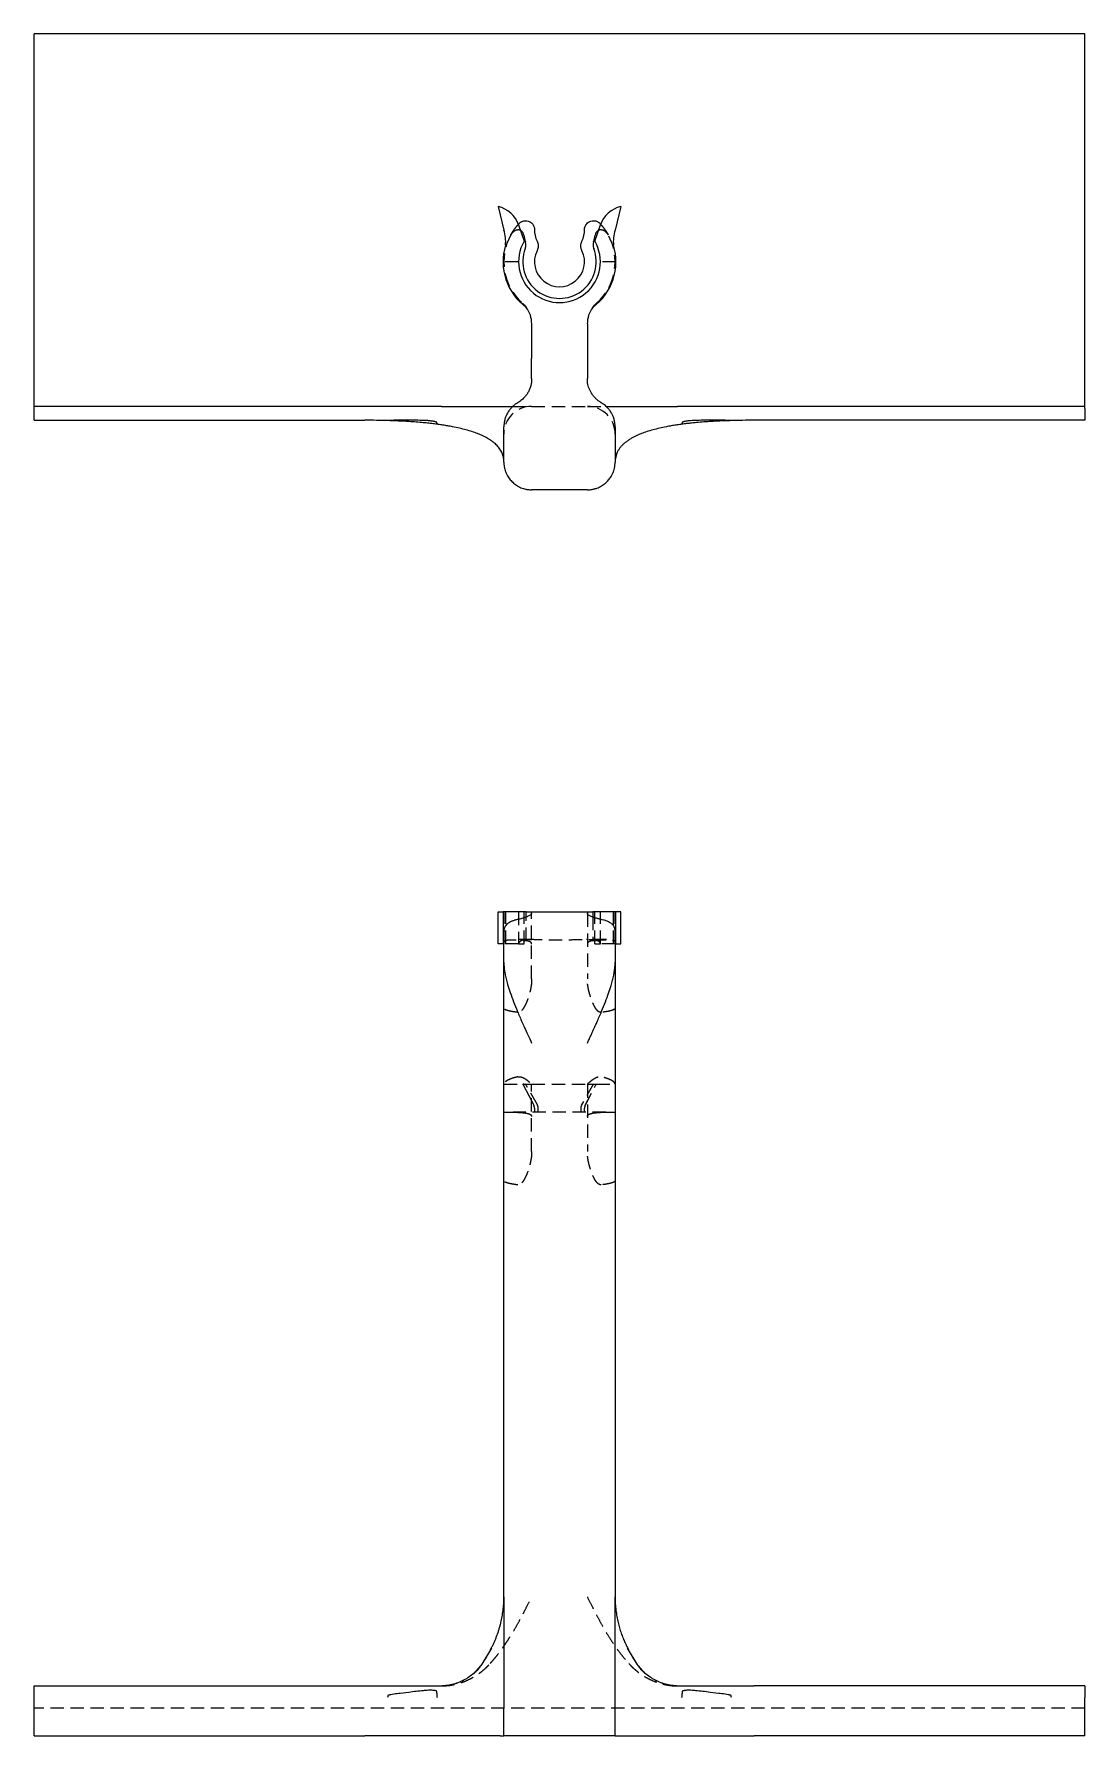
# Model space of a CAD drawing. Header units: millimetres. Extents: x 33 to 245, y 18 to 180.
# Drawn here: x 33 to 133, y 17.8 to 179.7 of the extents above; entities that cross this region are included whole.
import ezdxf

# ---------------------------------------------------------------- set-up
doc = ezdxf.new("R2010")
doc.units = ezdxf.units.MM
doc.linetypes.add('HIDDEN', pattern=[1.905, 1.27, -0.635])

msp = doc.modelspace()

# ---------------------------------------------------------------- linework, layer by layer
at = {"color": 7, "linetype": 'Continuous', "lineweight": 25}
for p, q in [((133, 179.69), (33, 179.69)), ((33, 144.27), (33, 179.69)), ((133, 144.27), (133, 179.69)), ((77.16, 163.28), (77.7, 161.04)), ((88.84, 163.28), (88.3, 161.04)), ((79.11, 161.53), (79.65, 160)), ((86.35, 160), (86.89, 161.53)), ((79.63, 159.97), (79.65, 160)), ((80.35, 152.11), (80.35, 148.83)), ((85.65, 152.11), (85.65, 148.83)), ((80.35, 146.92), (80.35, 148.83)), ((85.65, 148.83), (85.65, 146.92)), ((33, 144.06), (33, 144.27)), ((71.76, 144.27), (33, 144.27)), ((133, 144.27), (94.24, 144.27)), ((133, 144.06), (133, 144.27)), ((33, 142.95), (33, 144.06)), ((33, 142.95), (64.48, 142.95)), ((68.66, 142.95), (67.85, 142.95)), ((98.15, 142.95), (97.34, 142.95)), ((133, 142.95), (101.52, 142.95)), ((133, 144.06), (133, 142.95)), ((77.71, 138.98), (77.71, 142.33)), ((88.29, 142.33), (88.29, 138.98)), ((85.65, 136.33), (80.35, 136.33)), ((77.16, 93.15), (77.16, 96.19)), ((77.16, 96.19), (77.63, 96.19)), ((77.63, 96.19), (77.63, 93.14)), ((79.84, 96.19), (77.63, 96.19)), ((79.84, 95.71), (79.84, 96.19)), ((79.84, 96.19), (80.35, 96.19)), ((80.35, 96.05), (80.35, 96.19)), ((80.35, 96.19), (85.65, 96.19)), ((85.65, 96.19), (85.65, 96.05)), ((85.65, 96.19), (86.16, 96.19)), ((86.16, 96.19), (86.16, 95.71)), ((88.37, 96.19), (86.16, 96.19)), ((88.37, 93.15), (88.37, 96.19)), ((88.84, 96.19), (88.37, 96.19)), ((88.84, 93.15), (88.84, 96.19)), ((77.71, 91.38), (77.71, 94.37)), ((88.29, 94.37), (88.29, 91.38)), ((77.63, 93.15), (77.16, 93.15)), ((77.63, 93.15), (77.71, 93.3)), ((77.71, 93.15), (77.63, 93.15)), ((88.29, 93.3), (88.37, 93.15)), ((88.37, 93.15), (88.29, 93.15)), ((88.37, 93.15), (88.84, 93.15)), ((77.71, 31.04), (77.71, 91.38)), ((88.29, 91.38), (88.29, 31.04)), ((77.71, 31.04), (77.71, 20.46)), ((88.29, 20.46), (88.29, 31.04)), ((76.53, 26.16), (75.61, 24.64)), ((76.44, 26.01), (76.54, 26.21)), ((89.46, 26.21), (89.56, 26.01)), ((90.39, 24.64), (89.47, 26.16)), ((33, 21.46), (33, 22.57)), ((33, 22.57), (64.48, 22.57)), ((33, 17.81), (33, 21.46)), ((68.66, 21.96), (67.85, 21.86)), ((98.15, 21.86), (97.34, 21.96)), ((133, 22.57), (101.52, 22.57)), ((133, 22.57), (133, 21.46)), ((133, 17.81), (133, 21.46)), ((77.71, 17.81), (77.71, 20.46)), ((88.29, 17.81), (88.29, 20.46)), ((33, 17.81), (64.48, 17.81)), ((77.35, 17.81), (77.71, 17.81)), ((80.35, 17.81), (77.71, 17.81)), ((85.65, 17.81), (80.35, 17.81)), ((88.29, 17.81), (85.65, 17.81)), ((88.29, 17.81), (88.65, 17.81)), ((133, 17.81), (101.52, 17.81))]:
    msp.add_line(p, q, dxfattribs=at)
at = {"color": 7, "linetype": 'HIDDEN', "lineweight": 18}
for p, q in [((79.11, 158.03), (77.63, 158.03)), ((88.37, 158.03), (86.89, 158.03)), ((80.35, 144.27), (85.65, 144.27)), ((77.7, 93.15), (77.7, 96.19)), ((77.86, 93.15), (77.86, 96.19)), ((77.88, 93.15), (77.88, 96.19)), ((79.11, 96.19), (79.11, 93.14)), ((79.65, 93.15), (79.65, 96.19)), ((79.84, 93.45), (79.84, 95.71)), ((80.35, 89.81), (80.35, 96.05)), ((85.65, 96.05), (85.65, 89.81)), ((86.16, 95.71), (86.16, 93.45)), ((86.35, 93.15), (86.35, 96.19)), ((86.89, 93.15), (86.89, 96.19)), ((88.12, 96.19), (88.12, 93.15)), ((88.14, 93.15), (88.14, 96.19)), ((88.3, 93.15), (88.3, 96.19)), ((79.11, 93.15), (77.71, 93.15)), ((80.44, 93.55), (78.54, 93.55)), ((79.11, 93.15), (79.63, 93.15)), ((79.65, 93.15), (79.63, 93.15)), ((87.47, 93.55), (85.55, 93.55)), ((86.35, 93.15), (86.89, 93.15)), ((88.29, 93.15), (86.89, 93.15)), ((77.71, 79.79), (79.47, 79.79)), ((79.47, 79.79), (80.35, 79.79)), ((79.51, 79.79), (80.55, 77.81)), ((79.6, 79.79), (79.55, 79.79)), ((80.9, 77.83), (79.78, 79.83)), ((80.35, 79.79), (85.65, 79.79)), ((80.35, 73.4), (80.35, 79.79)), ((86.22, 79.83), (85.1, 77.83)), ((85.45, 77.81), (86.49, 79.79)), ((85.65, 79.79), (85.65, 73.4)), ((85.65, 79.79), (86.53, 79.79)), ((86.53, 79.79), (88.29, 79.79)), ((80.09, 78.73), (80.55, 77.81)), ((85.91, 78.73), (85.45, 77.81)), ((77.71, 77.14), (78.59, 77.14)), ((87.41, 77.14), (78.59, 77.14)), ((80.62, 77.52), (80.62, 77.14)), ((80.97, 77.14), (80.97, 77.54)), ((85.03, 77.54), (85.03, 77.14)), ((85.38, 77.14), (85.38, 77.52)), ((87.41, 77.14), (88.29, 77.14)), ((75.63, 24.67), (75.66, 24.69)), ((133, 20.46), (33, 20.46))]:
    msp.add_line(p, q, dxfattribs=at)
at = {"color": 7, "linetype": 'HIDDEN', "lineweight": 18, "flags": 128}
for points in [[(79.47, 154.08), (79.67, 153.89), (79.84, 153.68)], [(86.16, 153.68), (86.33, 153.89), (86.53, 154.08)]]:
    msp.add_lwpolyline(points, dxfattribs=at)
at = {"color": 7, "linetype": 'Continuous', "lineweight": 25, "flags": 128}
for points in [[(75.61, 24.64), (75.62, 24.65), (75.63, 24.67)], [(90.34, 24.69), (90.38, 24.65), (90.39, 24.64)]]:
    msp.add_lwpolyline(points, dxfattribs=at)
at = {"color": 7, "linetype": 'Continuous', "lineweight": 25}
for centre, radius, start, end in [((76.54, 160.62), 2.73, 19.4712, 76.7063), ((89.46, 160.62), 2.73, 103.2937, 160.5288), ((74.75, 159.99), 3.13, 352.8176, 19.5495), ((83, 158.03), 5.29, 136.5641, 137.6675), ((83.26, 161.12), 3.7, 188.6491, 198.7162), ((83.26, 161.12), 2.65, 180.625, 205.2018), ((82.74, 161.12), 2.65, 334.7982, 359.375), ((82.74, 161.12), 3.7, 341.2838, 351.3509), ((83, 158.03), 5.29, 42.3325, 43.4359), ((91.25, 159.99), 3.13, 160.4505, 187.1824), ((83, 158.03), 5.37, 162.9946, 233.9711), ((83, 158.03), 3.89, 150.0736, 30.4893), ((83, 158.03), 3.49, 158.8118, 21.1882), ((83, 158.03), 2.38, 153.8303, 26.1697), ((83, 158.03), 5.37, 306.0289, 17.0054), ((77.71, 152.11), 2.65, 0, 36.3813), ((88.29, 152.11), 2.65, 143.6187, 180)]:
    msp.add_arc(centre, radius, start, end, dxfattribs=at)
at = {"color": 7, "linetype": 'HIDDEN', "lineweight": 18}
for centre, radius, start, end in [((83, 158.03), 5.29, 150.9381, 228.1897), ((83, 158.03), 5.29, 137.6675, 138.3582), ((83, 158.03), 5.29, 311.8103, 29.0619), ((83, 158.03), 5.29, 41.6418, 42.3325), ((80.35, 141.62), 2.65, 90, 180), ((85.65, 141.62), 2.65, 0, 90), ((79.98, 77.52), 0.635, 0, 27.6995), ((86.02, 77.52), 0.635, 152.3005, 180)]:
    msp.add_arc(centre, radius, start, end, dxfattribs=at)
at = {"color": 7, "linetype": 'Continuous', "lineweight": 25}
for points, knots in [([(79.16, 161.67), (79.18, 161.69), (79.22, 161.73), (79.29, 161.78), (79.37, 161.83), (79.46, 161.87), (79.55, 161.9), (79.66, 161.93), (79.81, 161.94), (80.02, 161.91), (80.23, 161.81), (80.39, 161.67), (80.5, 161.53), (80.57, 161.39), (80.59, 161.29), (80.61, 161.24)], [0, 0, 0, 0, 0.043275, 0.090117, 0.140559, 0.194629, 0.252346, 0.305109, 0.381831, 0.510983, 0.647235, 0.762117, 0.845196, 0.924332, 1, 1, 1, 1]), ([(85.39, 161.24), (85.4, 161.27), (85.41, 161.33), (85.45, 161.41), (85.49, 161.5), (85.54, 161.58), (85.62, 161.68), (85.77, 161.81), (85.98, 161.91), (86.19, 161.94), (86.34, 161.93), (86.47, 161.9), (86.6, 161.85), (86.74, 161.77), (86.81, 161.7), (86.84, 161.67)], [0, 0, 0, 0, 0.045053, 0.091284, 0.138804, 0.187717, 0.238116, 0.352976, 0.489241, 0.618389, 0.695096, 0.747869, 0.841941, 0.925945, 1, 1, 1, 1]), ([(79.6, 160.57), (79.59, 160.63), (79.55, 160.77), (79.44, 160.92), (79.34, 160.97), (79.3, 160.99)], [0, 0, 0, 0, 0.39432, 0.759215, 1, 1, 1, 1]), ([(80.61, 161.24), (80.61, 161.21), (80.62, 161.17), (80.62, 161.12), (80.62, 161.09)], [0, 0, 0, 0, 0.501234, 1, 1, 1, 1]), ([(85.38, 161.09), (85.38, 161.12), (85.38, 161.17), (85.39, 161.21), (85.39, 161.24)], [0, 0, 0, 0, 0.498766, 1, 1, 1, 1]), ([(86.7, 160.99), (86.66, 160.97), (86.56, 160.92), (86.45, 160.77), (86.41, 160.64), (86.4, 160.57)], [0, 0, 0, 0, 0.235001, 0.602905, 1, 1, 1, 1]), ([(79.74, 159.29), (79.75, 159.32), (79.77, 159.37), (79.79, 159.45), (79.8, 159.53), (79.81, 159.64), (79.8, 159.78), (79.77, 159.88), (79.76, 159.93)], [0, 0, 0, 0, 0.1252285, 0.2496806, 0.3743304, 0.5001475, 0.749673, 1, 1, 1, 1]), ([(80.89, 159.96), (80.9, 159.93), (80.92, 159.87), (80.95, 159.78), (80.96, 159.68), (80.97, 159.59), (80.97, 159.49), (80.96, 159.4), (80.95, 159.31), (80.92, 159.22), (80.9, 159.16), (80.89, 159.13)], [0, 0, 0, 0, 0.115709, 0.230248, 0.343626, 0.45585, 0.566931, 0.676877, 0.785697, 0.893402, 1, 1, 1, 1]), ([(85.11, 159.13), (85.1, 159.17), (85.07, 159.23), (85.05, 159.33), (85.03, 159.44), (85.03, 159.58), (85.04, 159.76), (85.09, 159.89), (85.11, 159.96)], [0, 0, 0, 0, 0.123106, 0.247063, 0.371887, 0.497592, 0.744695, 1, 1, 1, 1]), ([(86.24, 159.93), (86.24, 159.91), (86.22, 159.85), (86.2, 159.77), (86.19, 159.69), (86.19, 159.58), (86.2, 159.45), (86.24, 159.34), (86.26, 159.29)], [0, 0, 0, 0, 0.125718, 0.250384, 0.374938, 0.500322, 0.75038, 1, 1, 1, 1]), ([(80.35, 146.92), (80.35, 146.87), (80.35, 146.78), (80.34, 146.64), (80.32, 146.5), (80.3, 146.36), (80.25, 146.16), (80.16, 145.9), (80.01, 145.59), (79.81, 145.3), (79.61, 145.07), (79.41, 144.89), (79.23, 144.74), (79.1, 144.66), (79.03, 144.62)], [0, 0, 0, 0, 0.050074, 0.100052, 0.15007, 0.200262, 0.250761, 0.375255, 0.499932, 0.624721, 0.749425, 0.8336, 0.916913, 1, 1, 1, 1]), ([(86.97, 144.62), (86.93, 144.65), (86.85, 144.69), (86.74, 144.77), (86.63, 144.86), (86.52, 144.95), (86.37, 145.09), (86.19, 145.3), (86.01, 145.57), (85.87, 145.84), (85.77, 146.09), (85.7, 146.36), (85.65, 146.64), (85.65, 146.82), (85.65, 146.92)], [0, 0, 0, 0, 0.049512, 0.099112, 0.148936, 0.19912, 0.249798, 0.374978, 0.499975, 0.601452, 0.701133, 0.800069, 0.899336, 1, 1, 1, 1]), ([(71.76, 144.27), (71.84, 144.27), (71.99, 144.27), (72.23, 144.27), (72.46, 144.27), (72.7, 144.27), (72.93, 144.27), (73.16, 144.27), (73.39, 144.27), (73.62, 144.27), (73.84, 144.27), (74.07, 144.27), (74.38, 144.27), (74.76, 144.27), (75.21, 144.27), (75.63, 144.27), (76.03, 144.27), (76.27, 144.27), (76.39, 144.27)], [0, 0, 0, 0, 0.04514, 0.09011, 0.134982, 0.179828, 0.22472, 0.26973, 0.314929, 0.360388, 0.406177, 0.452362, 0.499011, 0.599351, 0.698951, 0.79848, 0.89861, 1, 1, 1, 1]), ([(76.39, 144.27), (76.61, 144.27), (77.06, 144.27), (77.69, 144.27), (78.2, 144.27), (78.48, 144.27), (78.57, 144.27)], [0, 0, 0, 0, 0.269903, 0.553849, 0.852769, 1, 1, 1, 1]), ([(79.03, 144.62), (78.99, 144.6), (78.91, 144.55), (78.79, 144.47), (78.67, 144.38), (78.56, 144.28), (78.41, 144.13), (78.22, 143.91), (78.03, 143.62), (77.89, 143.31), (77.78, 142.99), (77.72, 142.66), (77.71, 142.44), (77.71, 142.33)], [0, 0, 0, 0, 0.0497274, 0.099468, 0.1493906, 0.199662, 0.2504456, 0.3744291, 0.4993624, 0.6215878, 0.7446, 0.8701791, 1, 1, 1, 1]), ([(88.29, 142.33), (88.29, 142.39), (88.29, 142.5), (88.27, 142.67), (88.25, 142.83), (88.21, 142.99), (88.17, 143.15), (88.11, 143.31), (88.04, 143.46), (87.94, 143.66), (87.78, 143.91), (87.57, 144.15), (87.37, 144.34), (87.18, 144.5), (87.04, 144.58), (86.97, 144.62)], [0, 0, 0, 0, 0.065516, 0.129763, 0.192936, 0.255238, 0.316884, 0.378092, 0.439088, 0.500099, 0.625046, 0.749119, 0.833646, 0.917014, 1, 1, 1, 1]), ([(87.43, 144.27), (87.52, 144.27), (87.8, 144.27), (88.31, 144.27), (88.94, 144.27), (89.39, 144.27), (89.61, 144.27)], [0, 0, 0, 0, 0.147216, 0.446123, 0.730073, 1, 1, 1, 1]), ([(89.61, 144.27), (89.67, 144.27), (89.78, 144.27), (89.97, 144.27), (90.17, 144.27), (90.37, 144.27), (90.68, 144.27), (91.12, 144.27), (91.7, 144.27), (92.3, 144.27), (92.87, 144.27), (93.37, 144.27), (93.81, 144.27), (94.1, 144.27), (94.24, 144.27)], [0, 0, 0, 0, 0.050094, 0.10002, 0.149858, 0.199691, 0.249598, 0.375085, 0.499816, 0.624543, 0.748487, 0.83303, 0.916713, 1, 1, 1, 1]), ([(71.38, 142.57), (71.29, 142.58), (71.11, 142.6), (70.84, 142.64), (70.57, 142.67), (70.3, 142.7), (69.9, 142.73), (69.36, 142.78), (68.73, 142.82), (68.16, 142.86), (67.65, 142.88), (67.14, 142.9), (66.81, 142.91), (66.64, 142.92)], [0, 0, 0, 0, 0.057563, 0.114928, 0.172084, 0.229021, 0.285728, 0.427751, 0.570628, 0.678235, 0.785668, 0.892921, 1, 1, 1, 1]), ([(67.85, 142.95), (67.65, 142.95), (67.34, 142.95), (67.01, 142.94), (66.86, 142.94), (66.8, 142.94), (66.76, 142.94), (66.73, 142.94), (66.7, 142.94), (66.68, 142.94), (66.67, 142.93), (66.66, 142.93), (66.66, 142.93)], [0, 0, 0, 0, 0.498931, 0.748161, 0.816973, 0.872733, 0.902717, 0.935447, 0.955399, 0.969694, 0.985923, 1, 1, 1, 1]), ([(71.33, 142.73), (71.33, 142.73), (71.33, 142.74), (71.31, 142.76), (71.29, 142.77), (71.26, 142.79), (71.21, 142.81), (71.14, 142.83), (71.03, 142.85), (70.89, 142.87), (70.66, 142.9), (70.37, 142.92), (69.93, 142.94), (69.35, 142.95), (68.9, 142.95), (68.66, 142.95)], [0, 0, 0, 0, 0.009935, 0.020444, 0.032481, 0.04668, 0.063421, 0.09273, 0.126264, 0.184416, 0.251124, 0.369565, 0.500973, 0.740916, 1, 1, 1, 1]), ([(71.38, 142.57), (71.37, 142.57), (71.36, 142.58), (71.35, 142.61), (71.34, 142.66), (71.33, 142.71), (71.33, 142.73)], [0, 0, 0, 0, 0.168583, 0.500163, 0.779714, 1, 1, 1, 1]), ([(76.01, 141.31), (75.97, 141.33), (75.89, 141.37), (75.77, 141.44), (75.64, 141.5), (75.49, 141.56), (75.35, 141.62), (75.09, 141.73), (74.68, 141.87), (74.11, 142.04), (73.49, 142.2), (72.9, 142.32), (72.37, 142.42), (71.91, 142.49), (71.6, 142.54), (71.44, 142.56)], [0, 0, 0, 0, 0.0418961, 0.083528, 0.1249849, 0.1663624, 0.2077619, 0.2492908, 0.3740437, 0.4994756, 0.6236532, 0.7489573, 0.8323392, 0.9159072, 1, 1, 1, 1]), ([(94.56, 142.56), (94.48, 142.55), (94.32, 142.53), (94.09, 142.49), (93.86, 142.46), (93.63, 142.42), (93.4, 142.38), (93.02, 142.31), (92.51, 142.2), (91.89, 142.04), (91.32, 141.87), (90.86, 141.71), (90.5, 141.56), (90.23, 141.44), (90.07, 141.35), (89.99, 141.31)], [0, 0, 0, 0, 0.042138, 0.084104, 0.125942, 0.167691, 0.209394, 0.251096, 0.376387, 0.500578, 0.625996, 0.750763, 0.833666, 0.916482, 1, 1, 1, 1]), ([(99.36, 142.92), (99.25, 142.91), (99.05, 142.91), (98.73, 142.9), (98.42, 142.88), (98.1, 142.87), (97.78, 142.85), (97.33, 142.83), (96.74, 142.79), (96.11, 142.74), (95.56, 142.68), (95.09, 142.63), (94.78, 142.59), (94.62, 142.57)], [0, 0, 0, 0, 0.066629, 0.133345, 0.200151, 0.267047, 0.334031, 0.401101, 0.551229, 0.700313, 0.79955, 0.899465, 1, 1, 1, 1]), ([(94.67, 142.73), (94.67, 142.71), (94.66, 142.68), (94.66, 142.65), (94.65, 142.6), (94.64, 142.58), (94.63, 142.57), (94.62, 142.57)], [0, 0, 0, 0, 0.140209, 0.306994, 0.499932, 0.831492, 1, 1, 1, 1]), ([(97.34, 142.95), (97.1, 142.95), (96.65, 142.95), (96.07, 142.94), (95.63, 142.92), (95.34, 142.9), (95.11, 142.87), (94.97, 142.85), (94.86, 142.83), (94.79, 142.8), (94.72, 142.78), (94.68, 142.75), (94.67, 142.74), (94.67, 142.73)], [0, 0, 0, 0, 0.25892, 0.498738, 0.629894, 0.748216, 0.81539, 0.874067, 0.907667, 0.937047, 0.963381, 0.983375, 1, 1, 1, 1]), ([(99.34, 142.93), (99.34, 142.93), (99.33, 142.93), (99.32, 142.94), (99.3, 142.94), (99.28, 142.94), (99.24, 142.94), (99.2, 142.94), (99.14, 142.94), (98.99, 142.94), (98.66, 142.95), (98.35, 142.95), (98.15, 142.95)], [0, 0, 0, 0, 0.013884, 0.029857, 0.043954, 0.063618, 0.096052, 0.126193, 0.182028, 0.250929, 0.500624, 1, 1, 1, 1]), ([(76.81, 140.78), (76.77, 140.81), (76.69, 140.88), (76.58, 140.95), (76.51, 141.01), (76.39, 141.09), (76.24, 141.19), (76.08, 141.27), (76.01, 141.31)], [0, 0, 0, 0, 0.1855466, 0.331112, 0.4360851, 0.4999822, 0.7636137, 1, 1, 1, 1]), ([(89.99, 141.31), (89.94, 141.29), (89.84, 141.23), (89.7, 141.14), (89.56, 141.05), (89.38, 140.93), (89.27, 140.84), (89.19, 140.78)], [0, 0, 0, 0, 0.154543, 0.321261, 0.50004, 0.668894, 1, 1, 1, 1]), ([(77.71, 138.98), (77.71, 139.02), (77.71, 139.11), (77.69, 139.27), (77.66, 139.48), (77.59, 139.7), (77.5, 139.91), (77.4, 140.1), (77.28, 140.29), (77.14, 140.46), (76.98, 140.62), (76.87, 140.73), (76.81, 140.78)], [0, 0, 0, 0, 0.061556, 0.14472, 0.249439, 0.39113, 0.499259, 0.610225, 0.715655, 0.815679, 0.910421, 1, 1, 1, 1]), ([(89.19, 140.78), (89.15, 140.75), (89.08, 140.68), (88.98, 140.58), (88.88, 140.48), (88.79, 140.38), (88.71, 140.27), (88.63, 140.15), (88.56, 140.03), (88.49, 139.89), (88.41, 139.7), (88.34, 139.45), (88.3, 139.21), (88.29, 139.04), (88.29, 138.98)], [0, 0, 0, 0, 0.055357, 0.112724, 0.172129, 0.233599, 0.297165, 0.362858, 0.430709, 0.500751, 0.608649, 0.750237, 0.898863, 1, 1, 1, 1]), ([(77.71, 138.98), (77.71, 138.93), (77.71, 138.82), (77.72, 138.67), (77.75, 138.52), (77.78, 138.37), (77.82, 138.22), (77.86, 138.08), (77.92, 137.93), (77.99, 137.79), (78.11, 137.57), (78.31, 137.28), (78.63, 136.96), (79.01, 136.68), (79.37, 136.51), (79.7, 136.41), (80, 136.35), (80.23, 136.34), (80.35, 136.33)], [0, 0, 0, 0, 0.028476, 0.057718, 0.087756, 0.11862, 0.150335, 0.182928, 0.216419, 0.250831, 0.286182, 0.388514, 0.499921, 0.616658, 0.749552, 0.814248, 0.89773, 1, 1, 1, 1]), ([(85.65, 136.33), (85.7, 136.33), (85.81, 136.34), (85.97, 136.35), (86.11, 136.37), (86.24, 136.4), (86.35, 136.43), (86.46, 136.46), (86.68, 136.53), (86.99, 136.68), (87.37, 136.95), (87.67, 137.26), (87.89, 137.56), (88.05, 137.85), (88.16, 138.13), (88.23, 138.4), (88.28, 138.69), (88.29, 138.88), (88.29, 138.98)], [0, 0, 0, 0, 0.04613, 0.08881, 0.128041, 0.163822, 0.196154, 0.225037, 0.250472, 0.383348, 0.500106, 0.603813, 0.69952, 0.765959, 0.829077, 0.889012, 0.945924, 1, 1, 1, 1]), ([(80.35, 96.05), (80.35, 96.04), (80.35, 96.02), (80.34, 96), (80.32, 95.97), (80.3, 95.95), (80.25, 95.91), (80.16, 95.85), (80.01, 95.77), (79.81, 95.69), (79.61, 95.62), (79.41, 95.56), (79.23, 95.51), (79.1, 95.48), (79.03, 95.46)], [0, 0, 0, 0, 0.050074, 0.100052, 0.15007, 0.200262, 0.250761, 0.375255, 0.499932, 0.624721, 0.749425, 0.8336, 0.916913, 1, 1, 1, 1]), ([(86.97, 95.46), (86.93, 95.47), (86.85, 95.49), (86.74, 95.52), (86.63, 95.55), (86.52, 95.58), (86.37, 95.62), (86.19, 95.69), (86.01, 95.76), (85.87, 95.83), (85.77, 95.89), (85.7, 95.95), (85.65, 96), (85.65, 96.03), (85.65, 96.05)], [0, 0, 0, 0, 0.049512, 0.099112, 0.148936, 0.19912, 0.249798, 0.374978, 0.499975, 0.601452, 0.701133, 0.800069, 0.899336, 1, 1, 1, 1]), ([(79.03, 95.46), (78.99, 95.46), (78.91, 95.44), (78.79, 95.41), (78.67, 95.37), (78.56, 95.34), (78.41, 95.28), (78.22, 95.19), (78.03, 95.06), (77.89, 94.91), (77.78, 94.75), (77.72, 94.57), (77.71, 94.44), (77.71, 94.37)], [0, 0, 0, 0, 0.0497274, 0.099468, 0.1493906, 0.199662, 0.2504456, 0.3744291, 0.4993624, 0.6215878, 0.7446, 0.8701791, 1, 1, 1, 1]), ([(88.29, 94.37), (88.29, 94.41), (88.29, 94.47), (88.27, 94.57), (88.25, 94.66), (88.21, 94.75), (88.17, 94.83), (88.11, 94.91), (88.04, 94.98), (87.94, 95.08), (87.78, 95.18), (87.57, 95.29), (87.37, 95.36), (87.18, 95.42), (87.04, 95.45), (86.97, 95.46)], [0, 0, 0, 0, 0.065516, 0.129763, 0.192936, 0.255238, 0.316884, 0.378092, 0.439088, 0.500099, 0.625046, 0.749119, 0.833646, 0.917014, 1, 1, 1, 1]), ([(77.71, 91.38), (77.71, 91.32), (77.71, 91.19), (77.72, 90.98), (77.75, 90.76), (77.78, 90.54), (77.82, 90.31), (77.86, 90.07), (77.92, 89.82), (77.99, 89.56), (78.11, 89.13), (78.31, 88.49), (78.63, 87.64), (79.01, 86.69), (79.37, 85.86), (79.7, 85.12), (80, 84.46), (80.23, 83.97), (80.35, 83.69)], [0, 0, 0, 0, 0.028476, 0.057718, 0.087756, 0.11862, 0.150335, 0.182928, 0.216419, 0.250831, 0.286182, 0.388514, 0.499921, 0.616658, 0.749552, 0.814248, 0.89773, 1, 1, 1, 1]), ([(85.65, 83.69), (85.7, 83.82), (85.81, 84.05), (85.97, 84.39), (86.11, 84.7), (86.24, 84.99), (86.35, 85.24), (86.46, 85.47), (86.68, 85.97), (86.99, 86.69), (87.37, 87.62), (87.67, 88.44), (87.89, 89.11), (88.05, 89.68), (88.16, 90.15), (88.23, 90.59), (88.28, 91), (88.29, 91.26), (88.29, 91.38)], [0, 0, 0, 0, 0.04613, 0.08881, 0.128041, 0.163822, 0.196154, 0.225037, 0.250472, 0.383348, 0.500106, 0.603813, 0.69952, 0.765959, 0.829077, 0.889012, 0.945924, 1, 1, 1, 1]), ([(76.54, 26.21), (76.59, 26.3), (76.68, 26.48), (76.81, 26.77), (76.93, 27.06), (77.05, 27.35), (77.16, 27.66), (77.25, 27.97), (77.35, 28.28), (77.45, 28.68), (77.55, 29.18), (77.64, 29.77), (77.7, 30.39), (77.7, 30.82), (77.71, 31.04)], [0, 0, 0, 0, 0.059143, 0.11928, 0.180419, 0.242569, 0.305736, 0.369926, 0.435148, 0.501406, 0.61594, 0.737202, 0.865216, 1, 1, 1, 1]), ([(88.29, 31.04), (88.29, 30.93), (88.29, 30.71), (88.31, 30.39), (88.33, 30.07), (88.37, 29.76), (88.41, 29.46), (88.46, 29.17), (88.51, 28.88), (88.59, 28.53), (88.7, 28.1), (88.86, 27.6), (89.04, 27.12), (89.24, 26.66), (89.39, 26.36), (89.46, 26.21)], [0, 0, 0, 0, 0.068241, 0.134789, 0.199644, 0.26281, 0.324288, 0.384082, 0.442195, 0.498629, 0.604133, 0.706994, 0.80724, 0.904898, 1, 1, 1, 1]), ([(75.61, 24.64), (75.37, 24.33), (74.89, 23.73), (73.9, 23.07), (72.78, 22.64), (71.97, 22.58), (71.57, 22.55)], [0, 0, 0, 0, 0.252523, 0.502055, 0.750415, 1, 1, 1, 1]), ([(94.43, 22.55), (94.03, 22.58), (93.22, 22.64), (92.1, 23.07), (91.11, 23.73), (90.63, 24.33), (90.39, 24.64)], [0, 0, 0, 0, 0.249585, 0.497945, 0.747477, 1, 1, 1, 1]), ([(71.59, 22.57), (72.01, 22.6), (72.82, 22.64), (73.55, 22.97), (73.9, 23.13)], [0, 0, 0, 0, 0.509221, 1, 1, 1, 1]), ([(92.1, 23.13), (92.45, 22.97), (93.18, 22.64), (93.99, 22.6), (94.41, 22.57)], [0, 0, 0, 0, 0.490779, 1, 1, 1, 1]), ([(67.85, 21.86), (67.65, 21.84), (67.34, 21.8), (67.01, 21.75), (66.86, 21.72), (66.8, 21.71), (66.76, 21.69), (66.73, 21.68), (66.7, 21.67), (66.68, 21.66), (66.67, 21.65), (66.66, 21.64), (66.66, 21.64)], [0, 0, 0, 0, 0.498931, 0.748161, 0.816973, 0.872733, 0.902717, 0.935447, 0.955399, 0.969694, 0.985923, 1, 1, 1, 1]), ([(71.33, 22.02), (71.33, 22.03), (71.33, 22.05), (71.31, 22.07), (71.29, 22.08), (71.26, 22.1), (71.21, 22.12), (71.14, 22.13), (71.03, 22.15), (70.89, 22.15), (70.66, 22.16), (70.37, 22.14), (69.93, 22.11), (69.35, 22.05), (68.9, 21.99), (68.66, 21.96)], [0, 0, 0, 0, 0.009935, 0.020444, 0.032481, 0.04668, 0.063421, 0.09273, 0.126264, 0.184416, 0.251124, 0.369565, 0.500973, 0.740916, 1, 1, 1, 1]), ([(71.38, 21.46), (71.37, 21.5), (71.36, 21.59), (71.35, 21.74), (71.34, 21.9), (71.33, 21.98), (71.33, 22.02)], [0, 0, 0, 0, 0.168583, 0.500163, 0.779714, 1, 1, 1, 1]), ([(94.67, 22.02), (94.67, 22), (94.66, 21.95), (94.66, 21.86), (94.65, 21.73), (94.64, 21.59), (94.63, 21.5), (94.62, 21.46)], [0, 0, 0, 0, 0.140209, 0.306994, 0.499932, 0.831492, 1, 1, 1, 1]), ([(97.34, 21.96), (97.1, 21.99), (96.65, 22.05), (96.07, 22.11), (95.63, 22.14), (95.34, 22.16), (95.11, 22.15), (94.97, 22.15), (94.86, 22.13), (94.79, 22.11), (94.72, 22.09), (94.68, 22.06), (94.67, 22.03), (94.67, 22.02)], [0, 0, 0, 0, 0.25892, 0.498738, 0.629894, 0.748216, 0.81539, 0.874067, 0.907667, 0.937047, 0.963381, 0.983375, 1, 1, 1, 1]), ([(99.34, 21.64), (99.34, 21.64), (99.33, 21.65), (99.32, 21.66), (99.3, 21.67), (99.28, 21.68), (99.24, 21.69), (99.2, 21.71), (99.14, 21.72), (98.99, 21.75), (98.66, 21.8), (98.35, 21.84), (98.15, 21.86)], [0, 0, 0, 0, 0.013884, 0.029857, 0.043954, 0.063618, 0.096052, 0.126193, 0.182028, 0.250929, 0.500624, 1, 1, 1, 1])]:
    msp.add_open_spline(points, degree=3, knots=knots, dxfattribs=at)
at = {"color": 7, "linetype": 'HIDDEN', "lineweight": 18}
for points, knots in [([(78.37, 160.6), (78.41, 160.66), (78.48, 160.78), (78.6, 160.96), (78.73, 161.15), (78.88, 161.35), (78.99, 161.48), (79.05, 161.54)], [0, 0, 0, 0, 0.174362, 0.361541, 0.561539, 0.774358, 1, 1, 1, 1]), ([(79.3, 160.99), (79.28, 161), (79.2, 161.05), (79.03, 161.06), (78.83, 161.02), (78.65, 160.92), (78.49, 160.77), (78.41, 160.66), (78.37, 160.6)], [0, 0, 0, 0, 0.063888, 0.253787, 0.432507, 0.626996, 0.811479, 1, 1, 1, 1]), ([(87.63, 160.6), (87.59, 160.66), (87.51, 160.77), (87.36, 160.91), (87.17, 161.02), (86.97, 161.06), (86.8, 161.05), (86.72, 161), (86.7, 160.99)], [0, 0, 0, 0, 0.187826, 0.371939, 0.565159, 0.7434, 0.933287, 1, 1, 1, 1]), ([(86.95, 161.54), (87, 161.49), (87.1, 161.38), (87.22, 161.22), (87.34, 161.06), (87.45, 160.9), (87.54, 160.75), (87.6, 160.65), (87.63, 160.6)], [0, 0, 0, 0, 0.188926, 0.368947, 0.540064, 0.702277, 0.855589, 1, 1, 1, 1]), ([(78.57, 144.27), (78.66, 144.27), (78.94, 144.27), (79.35, 144.27), (79.85, 144.27), (80.17, 144.27), (80.35, 144.27)], [0, 0, 0, 0, 0.138483, 0.426376, 0.677035, 1, 1, 1, 1]), ([(85.65, 144.27), (85.83, 144.27), (86.15, 144.27), (86.65, 144.27), (87.06, 144.27), (87.34, 144.27), (87.43, 144.27)], [0, 0, 0, 0, 0.322919, 0.573591, 0.861463, 1, 1, 1, 1]), ([(77.71, 93.3), (77.72, 93.34), (77.77, 93.48), (78.17, 93.55), (78.86, 93.55), (79.51, 93.49), (79.84, 93.45)], [0, 0, 0, 0, 0.1220937, 0.4149153, 0.7077025, 1, 1, 1, 1]), ([(86.89, 93.15), (86.88, 93.16), (86.88, 93.2), (86.87, 93.24), (86.85, 93.29), (86.82, 93.33), (86.78, 93.36), (86.73, 93.39), (86.67, 93.42), (86.54, 93.47), (86.27, 93.53), (85.82, 93.55), (85.23, 93.55), (84.33, 93.52), (83, 93.49), (81.67, 93.52), (80.77, 93.55), (80.18, 93.55), (79.73, 93.53), (79.43, 93.47), (79.27, 93.4), (79.18, 93.33), (79.12, 93.25), (79.12, 93.18), (79.11, 93.15)], [0, 0, 0, 0, 0.015615, 0.0312253, 0.0468363, 0.0624533, 0.0780817, 0.0937268, 0.1093938, 0.1250881, 0.1843598, 0.2502012, 0.3009379, 0.3754935, 0.5000797, 0.6245568, 0.6989626, 0.749574, 0.8153252, 0.8746031, 0.9059769, 0.9373056, 0.9686322, 1, 1, 1, 1]), ([(80.35, 93.13), (80.35, 93.14), (80.35, 93.17), (80.33, 93.22), (80.31, 93.26), (80.27, 93.29), (80.21, 93.34), (80.13, 93.38), (80, 93.42), (79.89, 93.44), (79.84, 93.45)], [0, 0, 0, 0, 0.101001, 0.2012, 0.300979, 0.400725, 0.500826, 0.668402, 0.834149, 1, 1, 1, 1]), ([(86.16, 93.45), (86.13, 93.45), (86.08, 93.44), (86.01, 93.42), (85.94, 93.4), (85.88, 93.38), (85.82, 93.36), (85.76, 93.32), (85.7, 93.27), (85.65, 93.2), (85.65, 93.15), (85.65, 93.13)], [0, 0, 0, 0, 0.082428, 0.164784, 0.247312, 0.330254, 0.413848, 0.498328, 0.665961, 0.832584, 1, 1, 1, 1]), ([(86.16, 93.45), (86.52, 93.49), (87.18, 93.55), (87.85, 93.55), (88.23, 93.48), (88.28, 93.34), (88.29, 93.3)], [0, 0, 0, 0, 0.327154, 0.586562, 0.882992, 1, 1, 1, 1]), ([(80.35, 89.81), (80.35, 89.76), (80.35, 89.66), (80.34, 89.5), (80.33, 89.33), (80.3, 89.15), (80.27, 88.97), (80.23, 88.76), (80.16, 88.47), (80.05, 88.1), (79.9, 87.66), (79.73, 87.3), (79.59, 87.06), (79.5, 86.93), (79.43, 86.83), (79.34, 86.75), (79.26, 86.69), (79.18, 86.65), (79.11, 86.63), (79.06, 86.63), (79.03, 86.63)], [0, 0, 0, 0, 0.046294, 0.094357, 0.144204, 0.195845, 0.249292, 0.307784, 0.373669, 0.498496, 0.623794, 0.74911, 0.811672, 0.844086, 0.874235, 0.907993, 0.937044, 0.959609, 0.980371, 1, 1, 1, 1]), ([(86.97, 86.63), (86.95, 86.63), (86.91, 86.63), (86.86, 86.64), (86.8, 86.66), (86.73, 86.69), (86.66, 86.75), (86.57, 86.83), (86.5, 86.93), (86.41, 87.06), (86.27, 87.3), (86.11, 87.66), (85.95, 88.1), (85.84, 88.47), (85.77, 88.76), (85.72, 89), (85.68, 89.27), (85.65, 89.55), (85.65, 89.72), (85.65, 89.81)], [0, 0, 0, 0, 0.01472, 0.029969, 0.046056, 0.063242, 0.092399, 0.12627, 0.156513, 0.189069, 0.251708, 0.376337, 0.500638, 0.625407, 0.69164, 0.750322, 0.838537, 0.921744, 1, 1, 1, 1]), ([(79.03, 86.63), (78.99, 86.64), (78.9, 86.65), (78.76, 86.67), (78.63, 86.68), (78.51, 86.71), (78.39, 86.73), (78.27, 86.75), (78.16, 86.78), (78.07, 86.8), (77.99, 86.83), (77.92, 86.85), (77.84, 86.89), (77.77, 86.93), (77.72, 86.98), (77.71, 87.01), (77.71, 87.03)], [0, 0, 0, 0, 0.0559885, 0.11384, 0.1735588, 0.2351484, 0.2986124, 0.3639539, 0.4311756, 0.5002801, 0.5459741, 0.6067103, 0.6824858, 0.7732962, 0.8791363, 1, 1, 1, 1]), ([(88.29, 87.03), (88.29, 87.02), (88.29, 87), (88.28, 86.98), (88.25, 86.96), (88.23, 86.93), (88.2, 86.91), (88.17, 86.9), (88.13, 86.88), (88.1, 86.86), (88.06, 86.85), (88.03, 86.84), (88, 86.82), (87.97, 86.81), (87.9, 86.79), (87.78, 86.76), (87.59, 86.72), (87.39, 86.69), (87.19, 86.66), (87.04, 86.64), (86.97, 86.63)], [0, 0, 0, 0, 0.057672, 0.11214, 0.163406, 0.211468, 0.256328, 0.297983, 0.336435, 0.371683, 0.403728, 0.432569, 0.458206, 0.480639, 0.499868, 0.609483, 0.714292, 0.814305, 0.909536, 1, 1, 1, 1]), ([(79.03, 80.5), (78.99, 80.49), (78.9, 80.47), (78.77, 80.44), (78.62, 80.4), (78.41, 80.33), (78.22, 80.25), (78.05, 80.17), (77.93, 80.09), (77.83, 80.01), (77.76, 79.93), (77.72, 79.86), (77.71, 79.81), (77.71, 79.79)], [0, 0, 0, 0, 0.05019, 0.108601, 0.175283, 0.250303, 0.417024, 0.499375, 0.605313, 0.708415, 0.808613, 0.905834, 1, 1, 1, 1]), ([(79.03, 80.5), (79.06, 80.5), (79.1, 80.51), (79.18, 80.51), (79.25, 80.51), (79.35, 80.49), (79.46, 80.46), (79.63, 80.38), (79.78, 80.29), (79.91, 80.19), (80.02, 80.1), (80.13, 80), (80.24, 79.91), (80.31, 79.84), (80.35, 79.8), (80.35, 79.79), (80.35, 79.79)], [0, 0, 0, 0, 0.029538, 0.060021, 0.091705, 0.124816, 0.182399, 0.250337, 0.375303, 0.437593, 0.499932, 0.611911, 0.717301, 0.816654, 0.910628, 1, 1, 1, 1]), ([(85.65, 79.79), (85.65, 79.79), (85.65, 79.79), (85.66, 79.8), (85.68, 79.82), (85.71, 79.85), (85.75, 79.9), (85.84, 79.98), (85.97, 80.09), (86.09, 80.19), (86.19, 80.26), (86.29, 80.33), (86.41, 80.4), (86.54, 80.46), (86.66, 80.5), (86.77, 80.51), (86.87, 80.52), (86.94, 80.5), (86.97, 80.5)], [0, 0, 0, 0, 0.048225, 0.097117, 0.14681, 0.197428, 0.249089, 0.364794, 0.498834, 0.560955, 0.623345, 0.685746, 0.748467, 0.816741, 0.874814, 0.918907, 0.960444, 1, 1, 1, 1]), ([(88.29, 79.79), (88.29, 79.8), (88.29, 79.83), (88.27, 79.88), (88.25, 79.93), (88.21, 79.97), (88.16, 80.02), (88.1, 80.07), (88.03, 80.12), (87.93, 80.18), (87.78, 80.25), (87.57, 80.34), (87.33, 80.41), (87.15, 80.46), (87.02, 80.49), (86.97, 80.5)], [0, 0, 0, 0, 0.058493, 0.118193, 0.179081, 0.241139, 0.304347, 0.368689, 0.434148, 0.500709, 0.583086, 0.749758, 0.847892, 0.931261, 1, 1, 1, 1]), ([(80.97, 77.53), (80.97, 77.59), (80.96, 77.7), (80.91, 77.79), (80.89, 77.84)], [0, 0, 0, 0, 0.500106, 1, 1, 1, 1]), ([(85.11, 77.84), (85.09, 77.79), (85.04, 77.7), (85.03, 77.59), (85.03, 77.53)], [0, 0, 0, 0, 0.499894, 1, 1, 1, 1]), ([(78.59, 77.14), (78.63, 77.14), (78.71, 77.14), (78.83, 77.14), (78.97, 77.13), (79.12, 77.12), (79.29, 77.11), (79.41, 77.1), (79.47, 77.1)], [0, 0, 0, 0, 0.148687, 0.30454, 0.46758, 0.637826, 0.815294, 1, 1, 1, 1]), ([(79.47, 77.1), (79.51, 77.09), (79.59, 77.09), (79.69, 77.07), (79.79, 77.06), (79.88, 77.04), (79.97, 77.02), (80.04, 77), (80.11, 76.98), (80.17, 76.95), (80.22, 76.93), (80.26, 76.9), (80.3, 76.87), (80.32, 76.83), (80.34, 76.8), (80.35, 76.76), (80.35, 76.74), (80.35, 76.72)], [0, 0, 0, 0, 0.069871, 0.139228, 0.208082, 0.276447, 0.344334, 0.411758, 0.478731, 0.545268, 0.611381, 0.677087, 0.742398, 0.807329, 0.871897, 0.936115, 1, 1, 1, 1]), ([(85.65, 76.72), (85.65, 76.74), (85.65, 76.77), (85.66, 76.81), (85.69, 76.85), (85.72, 76.88), (85.76, 76.92), (85.81, 76.95), (85.88, 76.98), (85.99, 77.01), (86.14, 77.05), (86.32, 77.08), (86.46, 77.09), (86.53, 77.1)], [0, 0, 0, 0, 0.072551, 0.144685, 0.21642, 0.287775, 0.35877, 0.429426, 0.499762, 0.61816, 0.740945, 0.8682, 1, 1, 1, 1]), ([(86.53, 77.1), (86.58, 77.1), (86.68, 77.11), (86.83, 77.12), (86.97, 77.13), (87.09, 77.14), (87.21, 77.14), (87.31, 77.14), (87.38, 77.14), (87.41, 77.14)], [0, 0, 0, 0, 0.158763, 0.3122073, 0.4603419, 0.6031766, 0.7407226, 0.8729924, 1, 1, 1, 1]), ([(80.35, 73.4), (80.35, 73.35), (80.35, 73.25), (80.34, 73.09), (80.33, 72.92), (80.3, 72.75), (80.27, 72.56), (80.23, 72.36), (80.16, 72.07), (80.05, 71.69), (79.9, 71.25), (79.73, 70.89), (79.59, 70.65), (79.5, 70.52), (79.43, 70.43), (79.34, 70.35), (79.26, 70.29), (79.18, 70.25), (79.11, 70.23), (79.06, 70.23), (79.03, 70.23)], [0, 0, 0, 0, 0.046294, 0.094357, 0.144204, 0.195845, 0.249292, 0.307784, 0.373669, 0.498496, 0.623794, 0.74911, 0.811672, 0.844086, 0.874235, 0.907993, 0.937044, 0.959609, 0.980371, 1, 1, 1, 1]), ([(86.97, 70.23), (86.95, 70.23), (86.91, 70.23), (86.86, 70.24), (86.8, 70.26), (86.73, 70.29), (86.66, 70.35), (86.57, 70.43), (86.5, 70.52), (86.41, 70.65), (86.27, 70.89), (86.11, 71.25), (85.95, 71.69), (85.84, 72.06), (85.77, 72.35), (85.72, 72.6), (85.68, 72.86), (85.65, 73.14), (85.65, 73.32), (85.65, 73.4)], [0, 0, 0, 0, 0.01472, 0.029969, 0.046056, 0.063242, 0.092399, 0.12627, 0.156513, 0.189069, 0.251708, 0.376337, 0.500638, 0.625407, 0.69164, 0.750322, 0.838537, 0.921744, 1, 1, 1, 1]), ([(79.03, 70.23), (78.99, 70.24), (78.9, 70.24), (78.76, 70.26), (78.63, 70.28), (78.51, 70.3), (78.39, 70.32), (78.27, 70.35), (78.16, 70.37), (78.07, 70.4), (77.99, 70.42), (77.92, 70.45), (77.84, 70.48), (77.77, 70.52), (77.72, 70.57), (77.71, 70.61), (77.71, 70.62)], [0, 0, 0, 0, 0.055988, 0.11384, 0.173559, 0.235148, 0.298612, 0.363954, 0.431176, 0.50028, 0.545974, 0.60671, 0.682486, 0.773296, 0.879136, 1, 1, 1, 1]), ([(88.29, 70.62), (88.29, 70.62), (88.29, 70.6), (88.28, 70.57), (88.25, 70.55), (88.23, 70.53), (88.2, 70.51), (88.17, 70.49), (88.13, 70.47), (88.1, 70.46), (88.06, 70.44), (88.03, 70.43), (88, 70.42), (87.97, 70.41), (87.9, 70.39), (87.78, 70.36), (87.59, 70.32), (87.39, 70.28), (87.19, 70.25), (87.04, 70.24), (86.97, 70.23)], [0, 0, 0, 0, 0.057672, 0.11214, 0.163406, 0.211468, 0.256328, 0.297983, 0.336435, 0.371683, 0.403728, 0.432569, 0.458206, 0.480639, 0.499868, 0.609483, 0.714292, 0.814305, 0.909536, 1, 1, 1, 1]), ([(76.39, 24.69), (76.48, 24.79), (76.65, 24.98), (76.9, 25.28), (77.15, 25.59), (77.4, 25.92), (77.64, 26.26), (77.88, 26.6), (78.12, 26.97), (78.36, 27.34), (78.67, 27.85), (79.05, 28.52), (79.47, 29.3), (79.91, 30.15), (80.19, 30.71), (80.35, 31.04)], [0, 0, 0, 0, 0.051207, 0.103417, 0.156663, 0.210974, 0.266378, 0.3229, 0.380565, 0.439396, 0.499416, 0.617638, 0.749703, 0.854497, 1, 1, 1, 1]), ([(85.65, 31.04), (85.81, 30.71), (86.09, 30.15), (86.53, 29.3), (86.95, 28.52), (87.39, 27.74), (87.82, 27.04), (88.25, 26.4), (88.69, 25.79), (89.14, 25.22), (89.45, 24.86), (89.61, 24.69)], [0, 0, 0, 0, 0.1454832, 0.2503024, 0.3823372, 0.5005952, 0.6077637, 0.7111437, 0.810872, 0.9071009, 1, 1, 1, 1]), ([(75.66, 24.69), (75.83, 24.96), (76.12, 25.4), (76.35, 25.84), (76.44, 26.01)], [0, 0, 0, 0, 0.6061355, 1, 1, 1, 1]), ([(89.56, 26.01), (89.65, 25.84), (89.88, 25.4), (90.17, 24.96), (90.34, 24.69)], [0, 0, 0, 0, 0.3938645, 1, 1, 1, 1]), ([(71.76, 22.57), (71.84, 22.57), (71.99, 22.58), (72.23, 22.59), (72.46, 22.61), (72.7, 22.65), (72.93, 22.69), (73.16, 22.74), (73.39, 22.8), (73.62, 22.87), (73.84, 22.95), (74.07, 23.04), (74.38, 23.18), (74.76, 23.37), (75.21, 23.65), (75.63, 23.96), (76.03, 24.3), (76.27, 24.56), (76.39, 24.69)], [0, 0, 0, 0, 0.04514, 0.09011, 0.134982, 0.179828, 0.22472, 0.26973, 0.314929, 0.360388, 0.406177, 0.452362, 0.499011, 0.599351, 0.698951, 0.79848, 0.89861, 1, 1, 1, 1]), ([(74.84, 23.77), (74.87, 23.79), (75.21, 24.03), (75.45, 24.37), (75.66, 24.69)], [0, 0, 0, 0, 0.064188, 1, 1, 1, 1]), ([(89.61, 24.69), (89.67, 24.63), (89.78, 24.5), (89.97, 24.31), (90.17, 24.14), (90.37, 23.97), (90.68, 23.73), (91.12, 23.44), (91.7, 23.13), (92.3, 22.89), (92.87, 22.73), (93.37, 22.63), (93.81, 22.58), (94.1, 22.58), (94.24, 22.57)], [0, 0, 0, 0, 0.050094, 0.10002, 0.149858, 0.199691, 0.249598, 0.375085, 0.499816, 0.624543, 0.748487, 0.83303, 0.916713, 1, 1, 1, 1]), ([(90.34, 24.69), (90.55, 24.37), (90.79, 24.03), (91.13, 23.79), (91.16, 23.77)], [0, 0, 0, 0, 0.935812, 1, 1, 1, 1])]:
    msp.add_open_spline(points, degree=3, knots=knots, dxfattribs=at)
at = {"color": 7, "linetype": 'Continuous', "lineweight": 25}
for points in [[(80.89, 159.13), (80.88, 159.11), (80.87, 159.1), (80.86, 159.08)], [(80.87, 160), (80.88, 159.98), (80.88, 159.97), (80.89, 159.96)], [(85.11, 159.96), (85.12, 159.97), (85.12, 159.98), (85.13, 160)], [(85.14, 159.08), (85.13, 159.1), (85.12, 159.11), (85.11, 159.13)], [(66.64, 142.92), (65.95, 142.94), (65.23, 142.95), (64.48, 142.95)], [(66.66, 142.93), (66.66, 142.92), (66.65, 142.92), (66.64, 142.92)], [(71.44, 142.56), (71.42, 142.56), (71.4, 142.57), (71.38, 142.57)], [(94.62, 142.57), (94.6, 142.57), (94.58, 142.56), (94.56, 142.56)], [(99.36, 142.92), (99.35, 142.92), (99.34, 142.92), (99.34, 142.93)], [(101.52, 142.95), (100.77, 142.95), (100.05, 142.94), (99.36, 142.92)], [(64.48, 22.57), (65.67, 22.57), (68.04, 22.57), (70.41, 22.57), (71.59, 22.57)], [(66.66, 21.64), (66.66, 21.58), (66.65, 21.52), (66.64, 21.46)], [(94.41, 22.57), (95.59, 22.57), (97.96, 22.57), (100.33, 22.57), (101.52, 22.57)], [(99.36, 21.46), (99.35, 21.52), (99.34, 21.58), (99.34, 21.64)], [(77.35, 17.81), (76.14, 17.81), (71.85, 17.81), (64.48, 17.81)], [(88.65, 17.81), (89.86, 17.81), (94.15, 17.81), (101.52, 17.81)]]:
    msp.add_open_spline(points, degree=3, dxfattribs=at)

doc.saveas('drawing.dxf')
